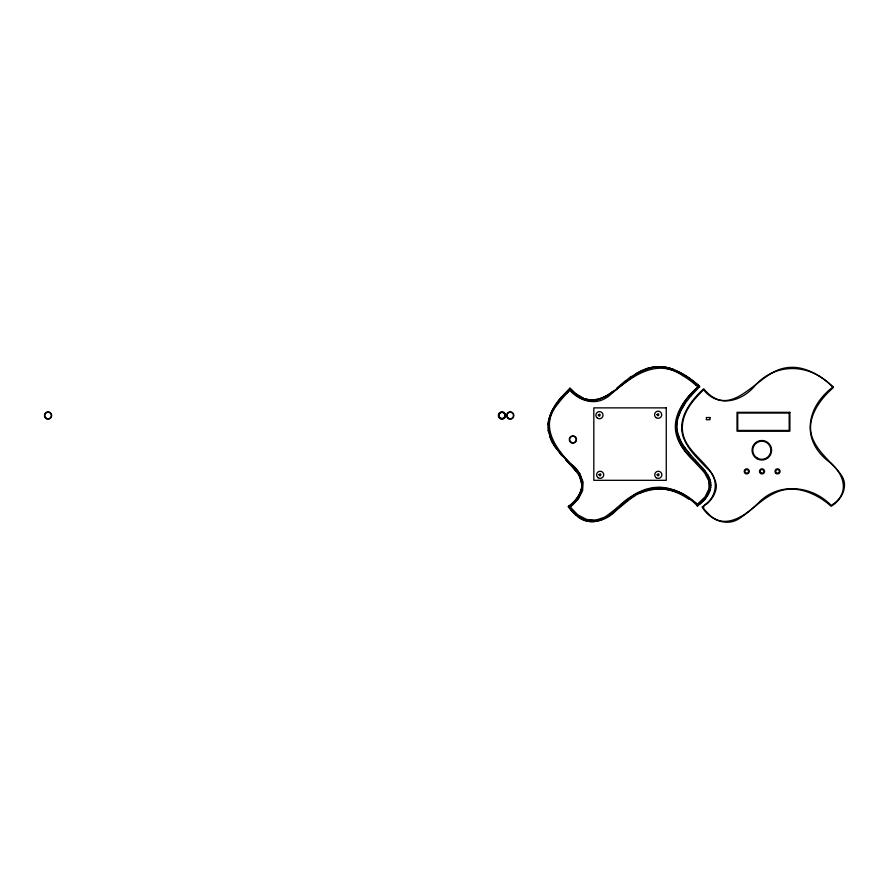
<?xml version="1.0" encoding="UTF-8"?>
<svg xmlns="http://www.w3.org/2000/svg" width="889" height="889" viewBox="0 0 889 889"><rect width="100%" height="100%" fill="white"/><g stroke="black" fill="none" stroke-linecap="round" stroke-linejoin="round"><path stroke-width="1.33" d="M710.678 487.75L710.867 485.161M581.928 485.383L581.173 490.384M548.024 424.798C549.369 409.951 559.87 398.228 569.993 388.204L575.594 393.56L583.517 398.261M676.829 424.309L677.974 417.663L680.618 410.774L684.952 403.417M710.189 490.061L710.678 487.572M581.706 487.839L579.339 494.762L575.35 500.363M709.422 492.273L710.189 489.883M677.974 417.841L680.618 410.94L684.952 403.595L691.164 395.572M708.433 494.351L709.422 492.095M580.361 492.45L576.783 498.462L572.405 503.374A45.961 45.961 0 0 1 568.438 506.63M707.255 496.318L708.433 494.173M707.255 496.14L703.055 501.363M561.904 396.45C553.703 405.851 546.579 417.819 548.224 430.787M705.944 497.962L701.565 502.752M691.164 395.749L699.687 386.593L699.454 387.382M567.627 392.671L569.938 390.427C578.583 400.228 593.896 405.54 605.687 398.139A42.161 42.161 0 0 0 608.676 396.261C628.701 378.592 655.593 356.445 682.641 375.603M573.872 501.774L572.405 503.196A45.961 45.961 0 0 1 568.438 506.452L569.76 508.764M569.471 388.36L570.516 388.415M616.666 388.182L630.512 376.936M568.549 506.152L568.327 507.108M700.11 503.963L701.565 502.574M625.656 380.57C610.632 396.683 588.596 409.818 571.149 389.415M612.477 391.46C605.342 397.761 595.308 402.228 585.807 398.928M700.11 503.785L697.432 505.874C672.906 480.282 638.869 485.627 616.455 510.053C606.342 521.51 587.462 526.844 575.694 514.842M697.432 505.697L698.721 504.83M635.079 495.651C618.344 506.052 599.286 532.733 577.783 516.453M630.512 377.114L641.102 370.724L646.903 368.502A39.494 39.494 0 0 1 666.617 367.535C679.163 370.291 689.92 377.825 699.454 386.137L699.454 386.315C689.92 378.003 679.163 370.469 666.617 367.713A39.494 39.494 0 0 0 646.892 368.679L635.657 373.769M697.832 505.93L697.087 505.919M640.413 492.939C656.049 484.838 674.918 489.272 688.653 499.174M669.795 368.29L666.728 368.29A46.928 46.928 0 0 1 673.317 370.191L673.317 369.424L669.795 368.29A43.194 43.194 0 0 0 662.449 366.901C674.618 370.135 689.431 376.447 698.965 386.671C673.129 406.262 667.161 438.499 693.942 460.102C710.378 471.892 717.512 492.906 697.487 504.796C673.106 479.716 638.191 484.383 615.988 509.319C604.02 524.877 579.517 524.232 569.649 507.13C585.151 495.973 587.407 475.671 569.993 463.191C560.592 453.468 549.669 442.666 548.735 428.365C547.968 412.596 559.259 399.405 569.96 389.226C603.831 427.465 629.234 356.978 666.472 368.246M695.998 385.215L697.887 386.859C685.341 398.516 672.373 414.541 675.929 432.832C679.374 449.289 693.553 459.857 703.866 472.026A46.284 46.284 0 0 1 704.744 473.126L708.844 480.949L709.022 488.728L705.11 496.851L697.532 504.074L682.063 493.495L674.751 490.183L667.05 487.972L659.771 487.15L652.448 487.628L645.158 489.439L638.224 492.406A63.886 63.886 0 0 0 634.513 494.484L607.443 515.298A40.727 40.727 0 0 1 604.264 517.309L595.463 520.298L586.518 519.454L577.706 514.775L570.327 507.019L578.361 498.951L582.617 490.606L583.106 482.094L579.717 473.67M575.694 515.02L570.86 509.997M573.838 513.364L568.949 507.386M694.476 459.602L701.954 467.614M698.332 463.791L683.352 446.211L678.251 435.866M565.637 459.724L576.205 471.314M569.471 463.869L554.603 446.456L549.513 436.221M701.954 467.436L705.133 471.281M573.061 467.492L578.739 474.826M690.553 455.568L680.441 441.377L676.985 430.187M561.759 455.713L551.702 441.677L548.224 430.609M705.133 471.103L707.688 474.826M707.688 474.659L709.155 477.571M578.739 474.659L581.784 482.994M709.155 477.393L710.144 480.238M580.239 477.449L581.928 485.561M710.144 480.06L710.7 482.827M710.7 482.66L710.867 485.338M676.829 424.131L676.985 430.365M682.674 375.558A93.623 93.623 0 0 1 695.954 385.259M567.66 392.705A90.2 90.2 0 0 0 557.836 403.95C536.745 428.231 559.781 453.679 577.55 470.67A38.705 38.705 0 0 1 579.728 473.67M666.217 368.179A46.517 46.517 0 0 1 673.317 370.202M662.449 366.879A45.095 45.095 0 0 1 673.306 369.446M682.363 426.753C681.363 452.157 712.656 462.169 716.334 485.327C716.467 492.417 712.333 498.773 707.4 503.53C701.099 506.741 703.332 508.586 707.188 512.442C723.824 531.911 745.96 515.42 759.673 501.674C779.709 481.949 812.435 485.85 831.171 505.385C851.195 493.495 844.061 472.481 827.626 460.691C800.845 439.088 806.812 406.851 832.649 387.26C811.89 363.734 776.486 361.567 755.194 385.459C741.915 401.728 718.023 408.073 703.644 389.815C693.409 399.594 682.796 411.818 682.363 426.753M833.371 387.26L833.171 387.771C818.38 400.572 803.534 421.975 814.124 441.789C820.658 454.89 833.093 463.436 841.372 475.237C849.073 486.239 841.383 500.24 831.115 506.286C816.091 492.739 793.477 483.238 774.097 493.351C760.562 499.662 750.849 511.519 738.237 519.198C725.38 526.888 709.044 519.054 702.121 507.041A45.961 45.961 0 0 0 706.077 503.785C717.79 495.129 718.601 477.182 706.733 468.081C697.876 458.535 687.575 449.467 683.197 436.81C677.151 418.186 690.764 400.683 703.677 388.793C730.702 421.175 754.683 377.292 780.575 369.091A39.494 39.494 0 0 1 800.289 368.124C812.846 370.869 823.603 378.414 833.137 386.726L833.371 387.293M598.297 415.096C600.086 418.963 601.242 411.796 598.308 414.996M599.008 474.737C600.942 478.604 601.786 471.303 599.008 474.737M656.993 414.663C658.838 418.519 659.86 411.374 657.004 414.563M657.138 474.737C659.005 478.615 660.005 471.281 657.138 474.737M666.261 407.873L593.819 407.873L593.819 480.316L666.261 480.316L666.261 407.873M789.899 412.329L737.014 412.329L737.014 431.165L789.899 431.165L789.899 412.329M789.176 413.063L737.737 413.063L737.737 430.443L789.176 430.443L789.176 413.063M710 417.53L706.377 417.53L706.377 419.708L710 419.708L710 417.53M571.071 442.644A3.623 3.623 0 0 0 576.505 439.51A3.623 3.623 0 0 0 571.071 436.377A3.623 3.623 0 0 0 571.071 442.644M571.249 442.355A3.278 3.278 0 0 0 576.161 439.51A3.278 3.278 0 0 0 571.249 436.677A3.278 3.278 0 0 0 571.249 442.355M597.452 418.141A3.567 3.567 0 0 0 603.02 415.43A3.567 3.567 0 0 0 597.886 411.963A3.567 3.567 0 0 0 597.452 418.141M656.149 417.708A3.567 3.567 0 0 0 661.716 414.996A3.567 3.567 0 0 0 656.582 411.529A3.567 3.567 0 0 0 656.149 417.708M656.304 477.771A3.567 3.567 0 0 0 661.861 475.059A3.567 3.567 0 0 0 656.738 471.603A3.567 3.567 0 0 0 656.304 477.771M598.175 477.771A3.567 3.567 0 0 0 603.731 475.059A3.567 3.567 0 0 0 598.608 471.603A3.567 3.567 0 0 0 598.175 477.771M46.261 418.641A3.623 3.623 0 0 0 51.695 415.496A3.623 3.623 0 0 0 46.261 412.363A3.623 3.623 0 0 0 46.261 418.641M46.428 418.341A3.278 3.278 0 0 0 51.351 415.496A3.278 3.278 0 0 0 46.428 412.663A3.278 3.278 0 0 0 46.428 418.341M500.151 418.641A3.623 3.623 0 0 0 505.585 415.496A3.623 3.623 0 0 0 500.151 412.363A3.623 3.623 0 0 0 500.151 418.641M500.318 418.341A3.278 3.278 0 0 0 505.241 415.496A3.278 3.278 0 0 0 500.318 412.663A3.278 3.278 0 0 0 500.318 418.341M508.408 418.641A3.623 3.623 0 0 0 513.842 415.496A3.623 3.623 0 0 0 508.408 412.363A3.623 3.623 0 0 0 508.408 418.641M508.586 418.341A3.278 3.278 0 0 0 513.498 415.496A3.278 3.278 0 0 0 508.586 412.663A3.278 3.278 0 0 0 508.586 418.341M500.396 417.963A3.023 3.023 0 0 0 505.008 415.485A3.023 3.023 0 0 0 500.563 412.729A3.023 3.023 0 0 0 500.396 417.963M745.482 473.57A2.534 2.534 0 0 0 749.283 471.37A2.534 2.534 0 0 0 745.482 469.181A2.534 2.534 0 0 0 745.482 473.57M760.751 473.57A2.534 2.534 0 0 0 764.562 471.37A2.534 2.534 0 0 0 760.751 469.181A2.534 2.534 0 0 0 760.751 473.57M776.275 473.57A2.534 2.534 0 0 0 780.075 471.37A2.534 2.534 0 0 0 776.275 469.181A2.534 2.534 0 0 0 776.275 473.57M756.939 458.724A9.779 9.779 0 0 0 771.608 450.256A9.779 9.779 0 0 0 756.939 441.789A9.779 9.779 0 0 0 756.939 458.724M757.295 458.102A9.057 9.057 0 0 0 770.885 450.256A9.057 9.057 0 0 0 757.295 442.411A9.057 9.057 0 0 0 757.295 458.102M745.704 472.859A1.811 1.811 0 0 0 748.56 471.537A1.811 1.811 0 0 0 745.993 469.725A1.811 1.811 0 0 0 745.704 472.859M760.984 472.859A1.811 1.811 0 0 0 763.829 471.537A1.811 1.811 0 0 0 761.262 469.725A1.811 1.811 0 0 0 760.984 472.859M776.497 472.859A1.811 1.811 0 0 0 779.342 471.537A1.811 1.811 0 0 0 776.775 469.725A1.811 1.811 0 0 0 776.497 472.859"/></g></svg>
